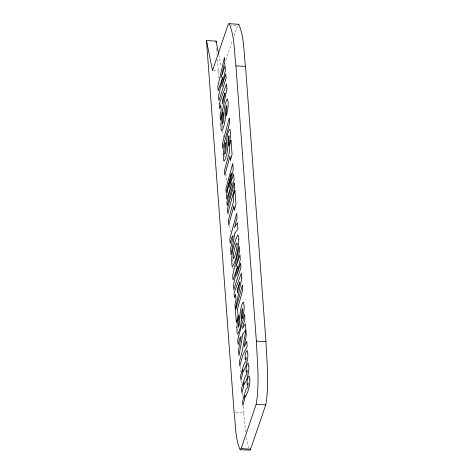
<?xml version="1.0" encoding="UTF-8"?>
<svg xmlns="http://www.w3.org/2000/svg" width="474" height="474" viewBox="0 0 474 474"><rect width="100%" height="100%" fill="white"/><g stroke="black" fill="none" stroke-linecap="round" stroke-linejoin="round"><path stroke-width="0.36" stroke-dasharray="2.37 1.78" d="M225.849 60.133L232.177 41.469M234.055 35.935L237.575 25.566L230.933 25.158M213.241 70.644L220.617 71.1M235.59 412.487L243.701 412.99L245.568 432.14M248.489 448.167L246.124 436.364M218.804 54.717L221.234 66.893M216.63 48.49L217.015 53.657M217.453 59.558L218.769 77.268M220.688 103.089L220.795 104.564M222.33 125.225L222.496 127.441M222.768 131.132L223.266 137.768M224.581 155.478L224.688 156.953M225.95 173.922L226.554 182.04M228.853 213.033L228.96 214.509M229.783 225.577L230.388 233.688M232.307 259.515L232.633 263.941M232.853 266.892L233.018 269.108M237.895 334.774L238.007 336.25M240.253 366.503L240.638 371.669M241.29 380.521L241.622 384.947M242.226 393.065L242.552 397.49M243.209 406.348L243.701 412.99"/><path stroke-width="0.71" d="M206.492 40.521L234.109 412.392C235.779 424.74 235.027 438.213 240.099 449.708L241.142 448.582L256.156 404.322C259.74 383.502 257.281 362.089 256.369 341.102L235.922 65.85C234.043 51.909 234.891 36.688 229.155 23.7L228.539 23.878L227.982 24.974L212.5 70.596L206.492 40.521L216.085 41.114L218.662 54.006M240.099 449.708L250.236 450.146L265.748 404.92C269.333 384.094 266.874 362.681 265.961 341.695L245.514 66.443C243.636 52.501 244.483 37.28 238.748 24.293L229.155 23.7M238.132 24.47L238.748 24.293M235.922 65.85L245.514 66.443M256.369 341.102L265.961 341.695M256.156 404.322L265.748 404.92M241.142 448.582L250.734 449.174M216.085 41.114L216.191 42.589M247.843 353.669C248.074 360.199 246.184 366.473 243.049 371.936L242.741 368.061L243.974 364.145L245.876 361.253L246.207 357.437L245.182 359.766C244.951 356.638 244.898 352.786 247.173 350.339L247.843 353.669M248.844 366.432C249.075 372.955 247.185 379.236 244.051 384.692L243.749 380.818L244.975 376.901L246.877 374.01L247.209 370.194L246.184 372.528C245.953 369.394 245.899 365.543 248.175 363.096L248.844 366.432M249.845 379.188C250.082 385.718 248.186 391.992 245.052 397.455L244.75 393.58L245.982 389.664L247.878 386.772L248.21 382.956L247.185 385.285C246.954 382.157 246.907 378.305 249.176 375.858L249.845 379.188M220.878 124.384L221.192 129.959L221.536 130.765L221.992 130.711C225.66 123.755 225.452 115.543 225.837 107.888C228.089 99.451 225.28 115.857 226.519 115.549C227.698 110.211 229.019 104.476 227.538 99.09L227.123 99.107C223.752 105.625 224.125 113.286 223.633 120.426C220.469 132.228 224.161 112.125 222.816 112.397L221.536 118.447L220.878 124.384M223.248 154.565L223.562 160.135L223.906 160.947L224.362 160.893C228.03 153.937 227.822 145.725 228.207 138.07C230.459 129.633 227.65 146.039 228.895 145.731C230.068 140.393 231.389 134.657 229.908 129.272L229.493 129.289C226.122 135.807 226.501 143.468 226.003 150.608C222.839 162.41 226.531 142.307 225.186 142.579L223.906 148.629L223.248 154.565M236.828 327.469L237.142 333.044L237.486 333.85L237.942 333.797C241.61 326.841 241.402 318.629 241.787 310.974C244.039 302.536 241.23 318.943 242.469 318.635C243.648 313.296 244.969 307.561 243.482 302.175L243.073 302.193C239.702 308.71 240.075 316.371 239.583 323.511C236.419 335.314 240.111 315.21 238.766 315.483L237.486 321.532L236.828 327.469M238.831 239.382C238.262 248.56 236.953 258.3 232.681 266.507L232.124 266.412C230.66 255.847 233.238 244.228 237.859 234.808L238.552 235.904L238.831 239.382M237.16 244.175C236.68 249.099 235.856 254.763 233.427 258.875A2.5 0.427 -86.5 0 1 233.184 257.181C232.781 255.759 236.585 238.084 237.16 244.175M245.882 330.153L242.327 350.837L239.435 361.549L239.803 366.177L242.688 355.47L247.155 346.423L246.758 341.316L244.193 346.927L246.284 335.284L245.882 330.153M234.897 233.125L231.051 254.745L230.601 249.057L233.19 235.388L231.851 237.278L230.168 243.518L229.807 238.896L236.704 213.324L237.065 217.945L234.458 227.609L237.444 222.786L237.93 228.93L234.897 233.125M242.824 334.081L238.979 355.701L238.529 350.013L241.124 336.344L239.779 338.235L238.096 344.474L237.735 339.852L244.631 314.28L244.999 318.901L242.386 328.565L245.378 323.742L245.858 329.886L242.824 334.081M226.939 89.005L220.481 120.195L220.102 115.354L221.18 110.389L220.771 105.139L219.575 108.635L219.201 103.913L226.542 83.963L226.939 89.005M241.793 278.155L235.335 309.344L234.956 304.509L236.04 299.538L235.625 294.295L234.429 297.785L234.061 293.068L241.402 273.113L241.793 278.155M224.949 93.058L222.596 103.901L222.342 100.612L224.949 93.058M239.803 282.208L237.456 293.05L237.196 289.768L239.803 282.208M222.727 77.357L218.585 96.08L218.941 100.607L226.104 78.334L225.76 73.968L221.779 86.683L225.452 70.069L225.109 65.696L221.068 77.7L224.806 61.804L224.457 57.413L217.821 86.315L218.176 90.842L222.727 77.357M237.581 266.507L233.445 285.229L233.801 289.762L240.958 267.484L240.614 263.117L236.633 275.832L240.306 259.219L239.963 254.846L235.922 266.85L239.66 250.953L239.317 246.569L232.675 275.465L233.03 279.998L237.581 266.507M231.436 173.211L226.406 195.626L226.673 199.05L232.165 182.46L226.904 201.965L227.2 205.746L234.103 180.179L233.623 174.106L229.244 187.337L233.255 169.431L232.781 163.358L225.879 188.93L226.175 192.711L231.436 173.211M229.244 118.328L222.342 143.9L222.709 148.528L229.606 122.956L229.244 118.328M230.968 140.304L229.268 146.62L229.635 151.33L224.439 170.593L224.8 175.208L229.997 155.952L230.37 160.668L232.07 154.352L230.968 140.304M234.346 183.308L227.449 208.88L227.81 213.513L234.713 187.941L234.346 183.308M234.891 190.204L233.184 196.514L233.552 201.231L228.361 220.487L228.723 225.109L233.919 205.852L234.286 210.563L235.993 204.247L234.891 190.204M242.35 285.241L235.454 310.814L236.384 322.646L238.078 316.348L237.515 309.137L242.718 289.863L242.35 285.241M242.255 369.69L240.567 375.947L240.893 380.101L242.581 373.838L242.255 369.69M243.263 382.447L241.568 388.71L241.894 392.863L243.589 386.6L243.263 382.447M244.264 395.209L242.575 401.466L242.901 405.62L244.59 399.357L244.264 395.209"/></g></svg>
